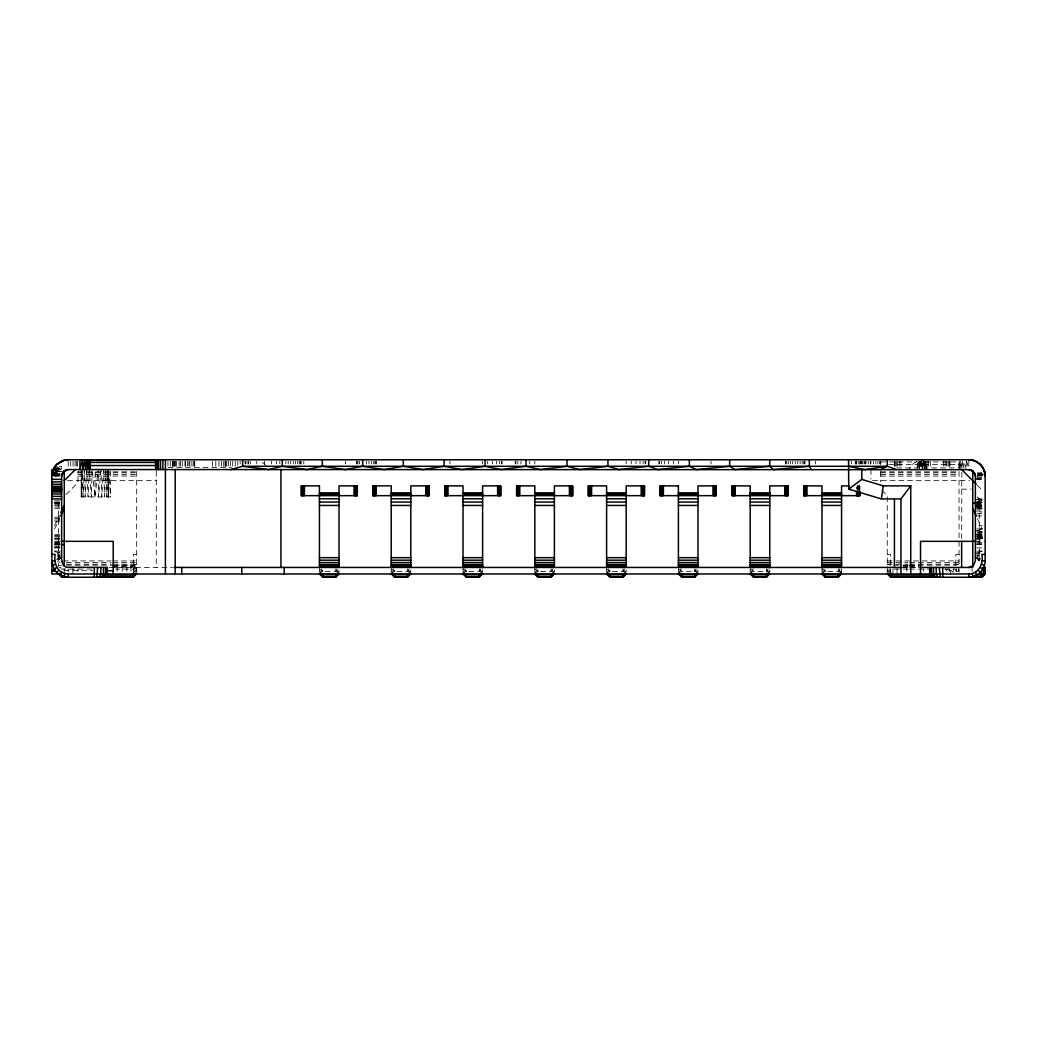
<?xml version="1.0" encoding="UTF-8"?>
<svg xmlns="http://www.w3.org/2000/svg" width="1037" height="1037" viewBox="0 0 1037 1037"><rect width="100%" height="100%" fill="white"/><g stroke="black" fill="none" stroke-linecap="round" stroke-linejoin="round"><path stroke-width="0.75" stroke-dasharray="5 3.75" d="M108.652 469.554L108.626 496.956L108.315 471.161M678.405 568.756L678.405 571.672L681.659 571.504L681.659 568.807M750.192 568.756L750.192 571.672L753.458 571.504L753.458 568.807M81.223 469.554L81.223 496.956L110.609 496.956L108.768 471.161L108.6 496.956L108.561 471.161M81.223 496.956L81.327 469.554M108.652 471.161L108.561 496.956L108.561 469.554M959.342 469.554L959.368 461.154M108.289 469.554L108.159 496.956L107.329 471.161M92.462 472.6L94.924 496.956L95.184 469.554M960.236 469.554L960.34 461.154M966.277 461.154L966.186 469.554L964.254 461.154M107.278 469.554L106.798 496.956L105.735 471.161M919.988 461.763L919.806 469.554L917.278 461.128L913.791 463.189L908.84 469.554M963.762 468.154L963.904 461.154M961.649 538.566L961.869 461.154M92.163 469.554L91.373 496.956L89.402 471.161M926.728 469.554L927.013 461.154M81.353 471.161L81.69 496.956L82.779 469.554M105.67 469.554L104.62 496.956L103.622 471.161M89.286 469.554L88.067 496.956L86.771 471.161M922.23 468.154L922.567 461.193M84.477 469.554L83.051 496.956L82.791 471.161M86.68 469.554L85.228 496.956L84.528 471.161M103.557 469.554L101.782 496.956L101.069 471.161M101.03 469.554L98.476 496.956L98.204 471.161M925.587 461.154L925.756 469.554L926.547 461.154M94.924 496.956L98.191 469.554M923.85 461.154L924.2 469.554L925.367 461.154M918.419 462.087L917.278 469.554L917.278 461.128M921.141 461.322L919.806 469.554L918.834 462.087M923.565 461.154L922.165 469.554L922.165 461.154M953.172 572.23L950.462 570.156L947.235 571.452L947.999 568.782M54.611 525.746L59.433 515.596M54.611 529.013L59.433 518.863M319.435 568.756L319.435 571.672L335.755 571.504L337.219 568.807M391.234 568.756L391.234 571.672L407.554 571.504L409.019 568.807M463.02 568.756L463.02 571.672L479.34 571.504L480.805 568.807M534.82 568.756L534.82 571.672L551.127 571.504L552.604 568.807M606.606 568.756L606.606 571.672L622.926 571.504L624.391 568.807M678.405 568.95L681.659 571.504L694.712 571.504L696.19 568.807M750.192 568.95L753.458 571.504L766.512 571.504L767.976 568.807M821.991 568.756L821.991 571.672L838.298 571.504L839.776 568.807M57.865 560.784L59.679 558.969L56.529 558.632M65.992 494.571L77.956 482.607L77.956 471.459M335.755 568.807L335.755 571.504L339.021 568.95M407.554 568.807L407.554 571.504L410.808 568.95M479.34 568.807L479.34 571.504L482.607 568.95M551.127 568.807L551.127 571.504L554.393 568.95M622.926 568.807L622.926 571.504L626.192 568.95M694.712 568.807L694.712 571.504L697.979 568.95M766.512 568.807L766.512 571.504L769.778 568.95M838.298 568.807L838.298 571.504L841.564 568.95M133.436 572.463L136.69 570.156M956.866 571.685L959.044 570.156M60.237 551.853L57.45 553.304L60.237 553.278M136.69 567.446L133.436 569.08L115.885 569.08M57.45 558.736L60.237 557.634M136.69 564.297L133.436 565.152L115.885 565.152M909.618 565.152L955.777 565.152L959.044 564.297M977.891 535.559L982.246 534.522M975.363 531.022L982.35 529.544M975.363 553.214L982.35 551.723M55.829 469.787L61.637 468.828L55.117 466.287M982.35 531.916L975.363 533.018L982.35 533.601M976.763 554.989L979.55 554.549M54.702 474.116L60.25 473.39M982.208 538.734L979.278 538.734L977.321 536.777L982.039 536.246M977.321 496.956L979.278 498.927L979.278 560.926L977.321 558.969L980.471 558.632M981.935 537.801L978.734 538.19L981.935 538.294M982.233 474.246L978.06 474.7L985.007 473.935M975.363 534.82L982.35 534.12M976.763 556.869L979.55 556.584M57.45 555.56L60.237 555.326M51.98 473.987L60.029 473.339M56.529 559.254L59.64 559.008M55.479 471.654L61.637 471.187L52.913 470.279M60.25 474.855L51.863 475.361L60.25 475.685L54.65 476.074M51.876 475.102L60.25 474.816M982.143 538.488L979.135 538.592L982.143 538.657M978.124 537.581L982.337 537.49M54.844 468.931L61.637 468.828L54.209 467.622M52.083 473.3L60.042 473.222M51.85 475.814L60.237 475.75L54.663 475.283M977.891 535.896L982.246 535.87M880.724 461.945L959.044 461.945M888.722 464.537L959.044 464.537M59.031 466.287L61.637 466.287L61.637 469.087M168.02 467.596L231.484 467.596M896.707 467.92L959.044 467.92M56.504 469.554L61.144 469.554M77.956 471.848L136.69 471.848M880.724 471.848L959.044 471.848M77.956 472.82L136.69 472.82M880.724 472.82L959.044 472.82M977.437 472.82L981.87 472.82M77.956 474.389L136.69 474.389M880.724 474.389L959.044 474.389M77.956 476.074L136.69 476.074M880.724 476.074L959.044 476.074M976.763 476.074L985.15 476.074M976.763 477.435L982.35 477.435M976.763 478.472L982.35 478.472M975.363 479.12L982.35 479.12M976.763 479.34L982.35 479.34M67.483 480.649L156.276 480.649M872.545 480.649L969.582 480.649M961.649 489.127L971.163 489.127M979.278 498.927L982.208 498.927M982.208 499.367L979.278 499.367L977.321 497.475M975.363 499.575L982.35 499.575M54.65 500.832L60.237 500.832M982.208 500.664L979.278 500.664L977.321 498.978M976.763 501.26L982.35 501.26M54.65 502.18L61.637 502.18M975.363 502.18L982.35 502.18M54.65 502.401L60.237 502.401M975.363 502.401L982.35 502.401M979.278 502.738L982.208 502.738M976.763 502.841L982.35 502.841M54.65 503.062L61.637 503.062M975.363 503.062L982.35 503.062M54.65 503.762L60.237 503.762M54.65 504.099L60.237 504.099M975.363 504.099L982.35 504.099M976.763 504.189L982.35 504.189M976.763 505.226L982.35 505.226M54.65 505.447L60.237 505.447M975.363 505.447L982.35 505.447M976.763 505.875L982.35 505.875M976.763 506.095L982.35 506.095M976.763 506.432L982.35 506.432M54.65 507.015L61.637 507.015M975.363 507.015L982.35 507.015M976.763 507.417L982.35 507.417M979.278 508.597L982.208 508.597M54.65 508.713L60.237 508.713M976.763 508.713L982.35 508.713M976.763 508.973L982.35 508.973M975.363 510.995L982.35 510.995M979.278 511.98L982.208 511.98M976.763 513.354L982.35 513.354M976.763 515.895L982.35 515.895M54.65 517.1L60.237 517.1M54.65 518.461L61.637 518.461M54.65 520.055L60.237 520.055M54.65 521.767L60.237 521.767M979.278 525.681L982.208 525.681M976.763 528.948L982.35 528.948M979.278 529.051L982.208 529.051M979.278 532.201L982.208 532.201M54.65 534.82L60.237 534.82M976.763 534.82L982.35 534.82M54.65 535.261L60.237 535.261M976.763 535.261L982.35 535.261M54.65 536.57L60.237 536.57M975.363 536.57L982.35 536.57M982.208 536.985L979.278 536.985L977.321 535.286M54.65 538.073L60.237 538.073M975.363 538.073L982.35 538.073M982.208 538.294L979.278 538.294L977.321 536.401M54.65 538.644L60.237 538.644M976.763 538.644L982.35 538.644M54.65 539.771L60.237 539.771M975.363 539.771L982.35 539.771M54.65 541.34L60.237 541.34M975.363 541.34L985.15 541.34M54.65 542.701L61.637 542.701M976.763 542.701L982.35 542.701M54.65 543.038L61.637 543.038M54.65 543.738L60.237 543.738M976.763 543.738L982.35 543.738M54.65 544.49L61.637 544.386M976.763 544.386L982.35 544.49M54.65 544.606L60.237 544.606M976.763 544.606L982.35 544.606M54.65 545.955L61.637 545.955M54.65 546.992L61.637 546.992M54.65 547.653L61.637 547.653M54.65 547.873L61.637 547.873M976.763 547.873L982.35 547.873M54.65 551.127L60.237 551.127M976.763 551.127L982.35 551.127M979.278 551.243L982.208 551.243M136.69 554.393L133.436 554.393L133.436 571.335M887.257 554.393L890.511 554.393L890.511 565.152L908.023 565.152M959.044 554.393L955.777 554.393L955.777 565.152M63.231 560.926L111.128 560.926M112.696 560.926L136.69 560.926M887.257 560.926L959.044 560.926M66.368 562.611L111.128 562.611M112.722 562.611L136.69 562.611M887.257 562.611L907.997 562.611M909.592 562.611L959.044 562.611M66.368 564.18L111.128 564.18M112.722 564.18L136.69 564.18M887.257 564.18L907.997 564.18M909.592 564.18L959.044 564.18M66.42 565.152L114.29 565.152M58.37 565.541L61.572 565.541M112.722 565.541L136.69 565.541M903.201 565.541L907.997 565.541M909.592 565.541L919.158 565.541M112.722 566.578L136.69 566.578M903.201 566.578L907.997 566.578M909.592 566.578L919.158 566.578M112.722 567.226L136.69 567.226M903.201 567.226L907.997 567.226M909.592 567.226L919.158 567.226M59.044 567.446L61.002 567.446M109.313 567.446L172.466 567.446M901.762 567.446L919.534 567.446M91.956 569.08L61.637 569.08L58.37 567.446M908.023 569.08L890.511 569.08L890.511 571.335M909.618 569.08L928.724 569.08M944.642 569.08L955.777 569.08L955.777 571.335M64.255 570.713L92.669 570.713M54.65 475.892L60.237 476.035M51.928 474.479L60.016 474.713M52.718 470.824L61.637 471.187L52.239 472.535L60.068 473.092M976.763 531.087L982.35 531.346M976.763 553.278L979.55 553.408M838.298 571.504L841.564 571.672M766.512 571.504L769.778 571.672L769.778 568.756M694.712 571.504L697.979 571.672L697.979 568.756M622.926 571.504L626.192 571.672L626.192 568.756M551.127 571.504L554.393 571.672L554.393 568.756M479.34 571.504L482.607 571.672L482.607 568.756M407.554 571.504L410.808 571.672L410.808 568.756M335.755 571.504L339.021 571.672L339.021 568.756M53.768 468.387L61.637 468.828M977.36 536.816L982.039 537.179M977.36 559.008L980.471 559.254M55.207 474.246L60.029 474.635M976.763 555.326L979.55 555.56M57.45 556.713L60.237 556.96L57.45 556.584M52.394 471.887L60.094 472.989M57.45 554.549L60.237 554.989M57.45 561.808L60.237 562.261M54.65 551.723L61.637 553.214M887.257 564.297L890.511 565.152M53.483 468.957L60.276 470.811M887.257 570.156L889.422 571.685M821.991 568.95L825.245 571.504L825.245 568.807M606.606 568.95L609.873 571.504L609.873 568.807M534.82 568.95L538.073 571.504L538.073 568.807M463.02 568.95L466.287 571.504L466.287 568.807M391.234 568.95L394.501 571.504L394.501 568.807M319.435 568.95L322.701 571.504L322.701 568.807M977.321 557.478L979.278 559.176M262.452 462.424L265.99 465.548M977.321 558.593L979.278 560.473M977.256 485.16L982.907 490.812M881.813 490.216L887.257 495.66L887.257 567.446M945.575 568.782L947.235 571.452M823.78 568.807L825.245 571.504M751.994 568.807L753.458 571.504M680.194 568.807L681.659 571.504M608.408 568.807L609.873 571.504M536.609 568.807L538.073 571.504M464.822 568.807L466.287 571.504M393.023 568.807L394.501 571.504M321.237 568.807L322.701 571.504M977.567 518.863L982.389 529.013M966.665 461.154L968.83 469.554M920.376 461.763L921.815 467.998M962.167 461.154L963.464 468.154M960.547 461.154L961.649 469.554M959.497 461.154L960.106 468.154M921.504 461.543L922.036 467.946M950.462 570.156L950.76 574.576M919.404 461.919L919.728 468.024M959.303 468.154L959.082 461.154L959.044 469.554M922.036 461.478L922.139 467.933M81.664 469.554L81.69 496.956M972.097 568.756L972.097 571.361M968.83 461.154L968.83 468.154M959.044 471.459L959.044 567.446M959.044 568.756L959.044 572.23M958.382 568.756L958.382 571.361M956.425 568.756L956.425 571.361M953.314 568.756L953.314 571.361M949.905 461.154L949.905 468.154M949.685 461.154L949.685 469.554M949.257 568.756L949.257 571.361M949.036 461.154L949.036 469.554M947.999 461.154L947.999 469.554M946.638 461.154L946.638 469.554M945.07 461.154L945.07 469.554M943.385 461.154L943.385 469.554M930.332 461.154L930.332 469.554M928.633 461.154L928.633 469.554M927.065 461.154L927.065 469.554M925.756 461.154L925.717 469.554M924.68 461.154L924.68 469.554M924.2 461.154L924.2 469.554M924.019 461.154L924.019 469.554M923.798 461.154L923.798 468.154M923.798 568.756L923.798 571.361M919.806 461.154L919.806 468.154M906.831 567.446L906.831 571.361M900.959 461.154L900.959 469.554M899.273 461.154L899.273 469.554M897.692 461.154L897.692 468.154M897.044 568.756L897.044 573.979M896.344 461.154L896.344 466.754M895.307 461.154L895.307 466.754M894.659 461.154L894.659 469.554M894.425 461.154L894.425 466.754M892.987 568.756L892.987 573.979M889.876 568.756L889.876 573.979M887.918 568.756L887.918 571.361M887.257 568.756L887.257 573.979M880.724 461.154L880.724 464.537M880.724 471.459L880.724 481.881M880.387 461.154L880.387 463.954M879.415 461.154L879.415 463.954M877.859 461.154L877.859 463.954M875.824 461.154L875.824 463.954M873.465 461.154L873.465 463.954M870.937 461.154L870.937 463.954M870.937 469.554L870.937 479.055M870.263 461.154L870.263 463.954M868.306 461.154L868.306 463.954M866.038 461.154L866.038 463.954M865.195 461.154L865.195 463.954M865.065 461.154L865.065 463.954M864.015 461.154L864.015 463.954M862.525 461.154L862.46 463.954M861.475 461.154L861.475 463.954M861.151 461.154L861.151 463.954M860.166 461.154L860.166 463.954M859.842 461.154L859.842 463.954M859.842 490.06L859.842 485.873L856.575 485.873L856.575 488.66M859.725 485.873L859.725 490.06M859.401 485.873L859.401 490.06M858.882 485.873L858.882 490.06M858.143 461.154L858.143 463.954M858.208 485.873L858.208 490.06M857.884 485.873L857.884 490.06M857.418 485.873L857.418 490.06M857.223 485.873L857.223 490.06M856.588 461.154L856.588 463.954M856.419 461.154L856.419 463.954M855.603 461.154L855.603 463.954M855.266 461.154L855.266 463.954M851.351 461.154L851.351 463.954M841.564 568.756L841.564 573.979M815.458 461.154L815.458 463.954M805.01 461.154L805.01 463.954M804.686 461.154L804.686 463.954M803.701 461.154L803.701 463.954M802.145 461.154L802.145 463.954M800.123 461.154L800.123 463.954M797.764 461.154L797.764 463.954M795.223 461.154L795.223 463.954M792.696 461.154L792.696 463.954M790.337 461.154L790.337 463.954M788.301 461.154L788.301 463.954M786.746 461.154L786.746 463.954M785.774 461.154L785.774 463.954M785.437 461.154L785.437 463.954M711.032 461.154L711.032 463.954M678.405 461.154L678.405 463.954M673.337 461.154L673.337 463.954M668.606 461.154L668.606 463.954M664.561 461.154L664.561 463.954M661.45 461.154L661.45 463.954M659.493 461.154L659.493 463.954M658.819 461.154L658.819 463.954M645.766 461.154L645.766 463.954M645.105 461.154L645.105 463.954M643.147 461.154L643.147 463.954M640.036 461.154L640.036 463.954M635.979 461.154L635.979 463.954M631.261 461.154L631.261 463.954M626.192 461.154L626.192 463.954M534.82 461.154L534.82 463.954M529.751 461.154L529.751 463.954M520.976 461.154L520.976 463.954M517.865 461.154L517.865 463.954M515.907 461.154L515.907 463.954M515.233 461.154L515.233 463.954M502.18 461.154L502.18 463.954M501.519 461.154L501.519 463.954M499.562 461.154L499.562 463.954M496.451 461.154L496.451 463.954M492.394 461.154L492.394 463.954M487.675 461.154L487.675 463.954M482.607 461.154L482.607 463.954M449.967 461.154L449.967 463.954M376.224 461.154L376.224 463.954M375.887 461.154L375.887 463.954M374.914 461.154L374.914 463.954M373.359 461.154L373.359 463.954M371.324 461.154L371.324 463.954M368.965 461.154L368.965 463.954M366.437 461.154L366.437 463.954M359.502 461.154L359.502 463.954M357.946 461.154L357.946 463.954M356.974 461.154L356.974 463.954M356.637 461.154L356.637 463.954M345.541 461.154L345.541 463.954M303.776 461.154L303.776 463.954M301.171 461.154L301.171 463.954M300.51 461.154L300.51 463.954M300.173 461.154L300.173 463.954M299.2 461.154L299.2 463.954M297.645 461.154L297.645 463.954M295.623 461.154L295.623 463.954M293.251 461.154L293.251 463.954M290.723 461.154L290.723 463.954M288.182 461.154L288.182 463.954M285.823 461.154L285.823 463.954M279.821 461.154L279.821 463.954M276.555 461.154L276.555 463.954M271.37 461.154L271.37 463.954M264.616 461.154L264.616 463.954M256.748 461.154L256.748 463.954M250.254 461.154L250.254 463.954M248.569 461.154L248.569 463.954M248.297 461.154L248.297 463.954M247 461.154L247 463.954M245.639 461.154L245.639 463.954M245.03 461.154L245.03 463.954M240.143 461.154L240.143 463.954M237.784 461.154L237.784 465.354M235.243 461.154L235.243 466.754M232.716 461.154L232.716 466.754M230.357 461.154L230.357 468.154M228.321 461.154L228.321 468.154M226.766 461.154L226.766 468.154M225.794 461.154L225.794 469.554M225.457 461.154L225.457 469.554M225.016 461.322L225.016 467.596M223.707 461.322L223.707 467.596M221.633 461.322L221.633 467.596M218.937 461.322L218.937 467.596M215.787 461.322L215.787 467.596M212.404 461.322L212.404 467.596M194.787 461.154L194.787 469.554M194.45 461.154L194.45 468.154M193.465 461.154L193.465 468.154M191.91 461.154L191.91 468.154M189.888 461.154L189.888 468.154M188.903 461.154L188.903 468.154M187.528 461.154L187.528 468.154M185.649 461.322L185.649 467.596M184.988 461.154L184.988 468.154M182.266 461.322L182.266 467.596M180.464 461.154L180.464 468.154M179.116 461.322L179.116 467.596M176.42 461.322L176.42 467.596M175.201 461.154L175.201 468.154M174.864 461.154L174.864 469.554M174.346 461.322L174.346 467.596M173.892 461.154L173.892 469.554M173.036 461.322L173.036 467.596M172.596 461.154L172.596 468.154M172.336 461.154L172.336 468.154M170.301 461.154L170.301 469.554M167.942 461.154L167.942 468.154M156.276 471.135L156.276 567.446M136.69 471.459L136.69 573.979M136.028 567.446L136.028 571.361M134.071 567.446L134.071 571.361M130.96 567.446L130.96 571.361M126.903 567.446L126.903 571.361M122.185 567.446L122.185 571.361M117.116 567.446L117.116 571.361M110.609 471.161L110.609 496.956M77.956 568.756L77.956 571.361M77.619 461.154L77.619 468.154M76.647 461.154L76.647 468.154M75.092 461.154L75.092 468.154M73.057 461.154L73.057 468.154M72.888 568.756L72.888 573.979M70.697 461.154L70.697 468.154M68.17 461.154L68.17 468.154M68.17 568.756L68.17 571.361M64.113 568.756L64.113 572.67M58.37 502.18L58.37 566.578M982.013 473.118L977.8 473.585L982.013 473.118M982.324 475.335L976.75 475.931L982.324 475.335M982.298 475.037L976.673 475.011L982.298 475.037M982.143 473.935L977.852 473.909L982.143 473.922"/><path stroke-width="1.5" d="M54.209 467.622L51.85 476.074L53.483 468.957L56.633 464.537L63.205 460.532L68.17 459.767L968.83 459.767C977.567 459.611 985.319 467.376 985.15 476.074L985.15 560.926C985.202 569.65 977.567 577.298 968.83 577.233L968.83 573.979C978.889 574.122 983.75 563.143 981.883 554.393L985.15 554.393M52.083 473.3L52.407 471.848C51.772 475.763 51.656 477.137 52.239 472.535C53.82 465.224 60.768 459.884 68.17 459.767M51.928 474.479L51.85 476.074L51.863 475.361M89.7 469.554L89.7 459.767L89.636 469.554L89.376 459.767L89.143 469.554L88.391 459.767L87.717 469.554L86.836 459.767L85.565 469.554L84.814 459.767L82.882 469.554L82.441 459.767L79.914 469.554L79.914 459.767M51.85 476.074L51.876 475.102M66.783 469.696L62.842 472.289L61.637 476.074L63.555 471.459L68.17 469.554L970.217 469.696L973.445 471.459L975.363 476.074L975.363 560.926L973.445 565.541L968.83 567.446M848.551 459.767L848.746 489.127L881.372 498.927L883.291 485.873L910.745 485.873L910.745 573.979M96.804 577.233L97.647 567.446M974.624 577.233L975.195 575.068M64.787 573.526L68.17 573.979L68.17 577.233L63.944 576.689L64.787 573.526C56.4 571.452 53.924 561.976 55.117 554.393L51.85 554.393M52.239 472.535L52.718 470.824M61.857 474.389L64.903 470.422L68.17 469.554M54.041 467.92L52.913 470.279L56.633 464.537L63.944 460.311M60.807 512.693L64.255 505.447M60.807 515.959L64.255 508.713M99.163 577.233L100.796 573.979L100.796 567.446M976.997 577.233L978.63 573.979L985.15 573.979L985.15 567.446L983.245 567.446M337.958 567.446L339.021 565.411M409.745 567.446L410.808 565.411M481.544 567.446L482.607 565.411M553.33 567.446L554.393 565.411M625.13 567.446L626.192 565.411M696.916 567.446L697.979 565.411M768.715 567.446L769.778 565.411M840.501 567.446L841.564 565.411M63.944 576.689L60.003 575.055L61.637 572.23M53.768 468.387L55.117 466.287M101.198 577.233L103.506 573.979L103.506 567.446M979.019 577.233L981.326 573.979L981.326 571.361M900.959 573.979L900.959 498.927L910.745 485.873M102.754 577.233L105.58 573.979L105.58 567.446M980.574 577.233L983.4 573.979L983.4 567.446M981.456 577.233L984.282 573.979M103.726 577.233L106.876 573.979L106.876 567.446M981.559 577.233L984.93 573.979L984.93 567.446M132.879 577.233L136.028 573.979M64.255 480.649L75.351 469.554M60.561 558.087L61.637 557.012M55.117 560.926L51.85 560.926L54.041 569.08L56.633 572.463L58.94 570.156M104.063 577.233L107.329 573.979L107.329 567.446L66.472 567.226L63.555 565.541L61.637 560.926M68.027 576.689L61.637 576.689L58.37 573.526L61.637 577.233L133.436 577.233L136.69 573.526L133.436 576.689L103.117 576.689M335.755 577.233L339.021 573.383L335.755 574.615L322.701 574.615L319.435 573.383L322.701 577.233L335.755 577.233L335.755 574.615L337.932 572.657M407.554 577.233L410.808 573.383L407.554 574.615L394.501 574.615L391.234 573.383L394.501 577.233L407.554 577.233L407.554 574.615L409.719 572.657M479.34 577.233L482.607 573.383L479.34 574.615L466.287 574.615L463.02 573.383L466.287 577.233L479.34 577.233L479.34 574.615L481.518 572.657M551.127 577.233L554.393 573.383L551.127 574.615L538.073 574.615L534.82 573.383L538.073 577.233L551.127 577.233L551.127 574.615L553.304 572.657M622.926 577.233L626.192 573.383L622.926 574.615L609.873 574.615L606.606 573.383L609.873 577.233L622.926 577.233L622.926 574.615L625.104 572.657M694.712 577.233L697.979 573.383L694.712 574.615L681.659 574.615L678.405 573.383L681.659 577.233L694.712 577.233L694.712 574.615L696.89 572.657M766.512 577.233L769.778 573.383L766.512 574.615L753.458 574.615L750.192 573.383L753.458 577.233L766.512 577.233L766.512 574.615L768.689 572.657M838.298 577.233L841.564 573.383L838.298 574.615L825.245 574.615L821.991 573.383L825.245 577.233L838.298 577.233L838.298 574.615L840.476 572.657M985.15 573.979L981.883 577.233L890.511 577.233L887.257 573.526L890.511 576.689L933.494 576.689M319.435 573.979L322.701 576.572L335.755 576.572L339.021 573.383M391.234 573.979L394.501 576.572L407.554 576.572L410.808 573.383M463.02 573.979L466.287 576.572L479.34 576.572L482.607 573.383M534.82 573.979L538.073 576.572L551.127 576.572L554.393 573.383M606.606 573.979L609.873 576.572L622.926 576.572L626.192 573.383M678.405 573.979L681.659 576.572L694.712 576.572L697.979 573.383M750.192 573.979L753.458 576.572L766.512 576.572L769.778 573.383M821.991 573.979L825.245 576.572L838.298 576.572L841.564 573.383M135.614 573.163L133.436 575.055L104.711 575.055M335.755 576.572L339.021 573.979M407.554 576.572L410.808 573.979M479.34 576.572L482.607 573.979M551.127 576.572L554.393 573.979M622.926 576.572L626.192 573.979M694.712 576.572L697.979 573.979M766.512 576.572L769.778 573.979M838.298 576.572L841.564 573.979M848.746 489.127L861.799 479.418L883.291 485.873M54.041 569.08L56.866 567.446M880.672 469.554L887.257 466.287L896.499 469.554M230.862 469.554L242.632 466.287L887.257 466.287L887.257 459.767M52.407 565.152L55.557 564.297M811.258 469.554L809.353 466.287L773.356 469.554L769.713 466.287L735.116 469.554L729.685 466.287L696.566 469.554L689.346 466.287L657.782 469.554L648.734 466.287L618.804 469.554L607.941 466.287L579.696 469.554L567.019 466.287L540.497 469.554L526.031 466.287L501.299 469.554L485.044 466.287L462.113 469.554L444.108 466.287L423.031 469.554L403.315 466.287L384.092 469.554L362.704 466.287L345.347 469.554L322.338 466.287L306.861 469.554L282.297 466.287L268.687 469.554L242.632 466.287L242.632 459.767M887.257 466.287L864.754 469.554L848.551 466.287M922.01 459.858L921.362 459.948L923.798 459.767L922.632 459.806M54.805 570.583L51.85 570.493L55.039 570.35M89.7 460.441L155.628 460.441M89.7 462.424L155.628 462.424M89.7 465.548L155.628 465.548M51.85 479.34L61.637 479.34M51.85 481.868L61.637 481.868M51.85 484.24L61.637 484.24M372.957 485.873L391.234 485.873L391.234 566.137L410.808 566.137L410.808 485.873L429.085 485.873L429.085 495.66L372.957 495.66L372.957 485.873L373.074 495.66M516.543 485.873L534.82 485.873L534.82 567.77M516.659 485.873L516.543 495.66L572.67 495.66L572.67 485.873L554.393 485.873L554.393 566.137L534.82 566.137M644.457 485.873L626.192 485.873L626.192 566.137L606.606 566.137L606.606 485.873L588.329 485.873L588.329 495.66L644.457 495.66L644.457 485.873L644.353 495.66M849.173 485.873L841.564 485.873L841.564 566.137L821.991 566.137M51.85 486.262L61.637 486.262M51.85 487.818L61.637 487.818M51.85 488.803L61.637 488.803M51.85 489.127L61.637 489.127M51.85 489.464L61.637 489.464M51.85 490.436L61.637 490.436M51.85 491.992L61.637 491.992M319.435 492.873L339.021 492.873M391.234 492.873L410.808 492.873M463.02 492.873L482.607 492.873M534.82 492.873L554.393 492.873M606.606 492.873L626.192 492.873M678.405 492.873L697.979 492.873M750.192 492.873L769.778 492.873M821.991 492.873L841.564 492.873M319.435 493.768L339.021 493.768M391.234 493.768L410.808 493.768M463.02 493.768L482.607 493.768M534.82 493.768L554.393 493.768M606.606 493.768L626.192 493.768M678.405 493.768L697.979 493.768M750.192 493.768L769.778 493.768M821.991 493.768L841.564 493.768M51.85 494.027L61.637 494.027M319.435 494.688L339.021 494.688M391.234 494.688L410.808 494.688M463.02 494.688L482.607 494.688M534.82 494.688L554.393 494.688M606.606 494.688L626.192 494.688M678.405 494.688L697.979 494.688M750.192 494.688L769.778 494.688M821.991 494.688L841.564 494.688M51.85 496.386L61.637 496.386M319.435 498.745L339.021 498.745M391.234 498.745L410.808 498.745M463.02 498.745L482.607 498.745M534.82 498.745L554.393 498.745M606.606 498.745L626.192 498.745M678.405 498.745L697.979 498.745M750.192 498.745L769.778 498.745M821.991 498.745L841.564 498.745M51.85 498.927L61.637 498.927M881.372 498.927L900.959 498.927M319.435 502.051L339.021 502.051M391.234 502.051L410.808 502.051M463.02 502.051L482.607 502.051M534.82 502.051L554.393 502.051M606.606 502.051L626.192 502.051M678.405 502.051L697.979 502.051M750.192 502.051L769.778 502.051M821.991 502.051L841.564 502.051M972.745 502.841L975.856 502.841M319.435 505.447L339.021 505.447M391.234 505.447L410.808 505.447M463.02 505.447L482.607 505.447M534.82 505.447L554.393 505.447M606.606 505.447L626.192 505.447M678.405 505.447L697.979 505.447M750.192 505.447L769.778 505.447M821.991 505.447L841.564 505.447M61.144 541.34L113.202 541.34L113.202 573.979M975.856 541.34L920.532 541.34L920.532 573.979M61.144 544.606L64.255 544.606M319.435 557.66L339.021 557.66M391.234 557.66L410.808 557.66M463.02 557.66L482.607 557.66M534.82 557.66L554.393 557.66M606.606 557.66L626.192 557.66M678.405 557.66L697.979 557.66M750.192 557.66L769.778 557.66M821.991 557.66L841.564 557.66M319.435 560.187L339.021 560.187M391.234 560.187L410.808 560.187M463.02 560.187L482.607 560.187M534.82 560.187L554.393 560.187M606.606 560.187L626.192 560.187M678.405 560.187L697.979 560.187M750.192 560.187L769.778 560.187M821.991 560.187L841.564 560.187M981.883 560.926L985.15 560.926M319.435 562.56L339.021 562.56M391.234 562.56L410.808 562.56M463.02 562.56L482.607 562.56M534.82 562.56L554.393 562.56M606.606 562.56L626.192 562.56M678.405 562.56L697.979 562.56M750.192 562.56L769.778 562.56M821.991 562.56L841.564 562.56M319.435 564.582L339.021 564.582M391.234 564.582L410.808 564.582M463.02 564.582L482.607 564.582M534.82 564.582L554.393 564.582M606.606 564.582L626.192 564.582M678.405 564.582L697.979 564.582M750.192 564.582L769.778 564.582M821.991 564.582L841.564 564.582M463.02 566.137L482.607 566.137M769.778 566.137L750.192 566.137L750.192 485.873L731.915 485.873L731.915 495.66L788.042 495.66L788.042 485.873L769.778 485.873L769.778 567.77M319.435 567.109L339.021 567.109M391.234 567.109L410.808 567.109M463.02 567.109L482.607 567.109M534.82 567.109L554.393 567.109M606.606 567.109L626.192 567.109M678.405 567.109L697.979 567.109M750.192 567.109L769.778 567.109M821.991 567.109L841.564 567.109M174.086 567.446L901.127 567.446M920.532 567.446L972.745 567.446L972.745 470.85L970.217 469.696M106.889 570.713L113.202 570.713M59.602 573.979L51.85 573.979L51.85 469.554M68.17 573.979L968.83 573.979M933.494 575.055L890.511 575.055L888.333 573.163M51.85 570.493L54.87 570.519M51.85 569.844L55.039 570.026M968.83 469.554L973.445 471.459M968.83 459.767C976.4 459.793 983.27 465.419 984.826 472.82M981.443 564.297L984.593 565.152M973.056 460.311C979.978 462.217 985.176 468.88 985.15 476.074L984.593 471.848M980.134 567.446L982.959 569.08M56.633 572.463L60.003 575.055M823.08 572.657L825.245 574.615L825.245 577.233M751.281 572.657L753.458 574.615L753.458 577.233M679.494 572.657L681.659 574.615L681.659 577.233M607.695 572.657L609.873 574.615L609.873 577.233M535.909 572.657L538.073 574.615L538.073 577.233M464.109 572.657L466.287 574.615L466.287 577.233M392.323 572.657L394.501 574.615L394.501 577.233M320.524 572.657L322.701 574.615L322.701 577.233M821.991 573.383L825.245 576.572M750.192 573.383L753.458 576.572M678.405 573.383L681.659 576.572M606.606 573.383L609.873 576.572M534.82 573.383L538.073 576.572M463.02 573.383L466.287 576.572M391.234 573.383L394.501 576.572M319.435 573.383L322.701 576.572M961.649 469.554L976.193 484.098M975.363 557.012L976.439 558.087M978.06 570.156L980.367 572.463M932.937 577.233L929.67 573.979L929.67 567.446M933.274 577.233L930.124 573.979L930.124 567.446M887.918 573.979L891.068 577.233M59.044 573.979L62.194 577.233M934.246 577.233L931.42 573.979L931.42 567.446M935.802 577.233L933.494 573.979L933.494 567.446M975.363 572.23L976.997 575.055M821.991 565.411L823.054 567.446M750.192 565.411L751.255 567.446M678.405 565.411L679.468 567.446M606.606 565.411L607.669 567.446M534.82 565.411L535.883 567.446M463.02 565.411L464.083 567.446M391.234 565.411L392.297 567.446M319.435 565.411L320.498 567.446M937.837 577.233L936.204 573.979L936.204 567.446M972.745 508.713L976.193 515.959M974.482 472.82L975.273 475.011L974.987 473.896M972.213 573.526L973.056 576.689M940.196 577.233L939.353 567.446M975.143 474.389L975.363 476.074M89.376 459.767L89.454 469.554M984.709 567.446L984.709 573.979M961.649 541.34L961.649 567.446M942.724 567.446L942.724 577.233M894.425 498.927L894.425 567.446M890.511 572.463L890.511 577.233M861.799 469.554L861.799 479.418M859.842 491.46L859.842 495.66L803.714 495.66L803.714 485.873L821.991 485.873L821.991 567.77M859.725 491.46L859.725 495.66M859.401 491.46L859.401 495.66M858.882 491.46L858.882 495.66M858.208 491.46L858.208 495.66M857.884 491.46L857.884 495.66M857.418 491.46L857.418 495.66M857.223 491.46L857.223 495.66M856.575 491.46L856.575 495.66M809.353 459.767L809.353 466.287M806.98 485.873L806.98 495.66M806.125 485.873L806.125 495.66M805.347 485.873L805.347 495.66M804.673 485.873L804.673 495.66M804.155 485.873L804.155 495.66M803.818 485.873L803.818 495.66M787.939 485.873L787.939 495.66M787.614 485.873L787.614 495.66M787.096 485.873L787.096 495.66M786.422 485.873L786.422 495.66M785.631 485.873L785.631 495.66M784.789 485.873L784.789 495.66M769.713 459.767L769.713 466.287M735.181 485.873L735.181 495.66M734.339 485.873L734.339 495.66M733.548 485.873L733.548 495.66M732.874 485.873L732.874 495.66M732.355 485.873L732.355 495.66M729.685 459.767L729.685 466.287M715.815 485.873L715.815 495.66M715.297 485.873L715.297 495.66M714.623 485.873L714.623 495.66M713.832 485.873L713.832 495.66M712.989 485.873L712.989 495.66M689.346 459.767L689.346 466.287M663.395 485.873L663.395 495.66M662.539 485.873L662.539 495.66M661.762 485.873L661.762 495.66M661.087 485.873L661.087 495.66M660.569 485.873L660.569 495.66M660.232 485.873L660.232 495.66M648.734 459.767L648.734 466.287M644.029 485.873L644.029 495.66M643.51 485.873L643.51 495.66M642.836 485.873L642.836 495.66M642.046 485.873L642.046 495.66M641.203 485.873L641.203 495.66M607.941 459.767L607.941 466.287M591.596 485.873L591.596 495.66M590.753 485.873L590.753 495.66M589.962 485.873L589.962 495.66M589.288 485.873L589.288 495.66M588.77 485.873L588.77 495.66M588.446 485.873L588.446 495.66M572.554 485.873L572.554 495.66M572.23 485.873L572.23 495.66M571.711 485.873L571.711 495.66M571.037 485.873L571.037 495.66M570.246 485.873L570.246 495.66M569.404 485.873L569.404 495.66M567.019 459.767L567.019 466.287M526.031 459.767L526.031 466.287M519.809 485.873L519.809 495.66M518.967 485.873L518.967 495.66M518.176 485.873L518.176 495.66M517.502 485.873L517.502 495.66M516.983 485.873L516.983 495.66M500.443 485.873L500.443 495.66M499.925 485.873L499.925 495.66M499.251 485.873L499.251 495.66M498.46 485.873L498.46 495.66M497.617 485.873L497.617 495.66M485.044 459.767L485.044 466.287M482.607 567.77L482.607 485.873L500.884 485.873L500.884 495.66L444.743 495.66L444.743 485.873L463.02 485.873L463.02 567.77M448.01 485.873L448.01 495.66M447.167 485.873L447.167 495.66M446.377 485.873L446.377 495.66M445.703 485.873L445.703 495.66M445.184 485.873L445.184 495.66M444.86 485.873L444.86 495.66M444.108 459.767L444.108 466.287M428.981 485.873L428.981 495.66M428.644 485.873L428.644 495.66M428.125 485.873L428.125 495.66M427.451 485.873L427.451 495.66M426.674 485.873L426.674 495.66M425.818 485.873L425.818 495.66M403.315 459.767L403.315 466.287M376.224 485.873L376.224 495.66M375.381 485.873L375.381 495.66M374.59 485.873L374.59 495.66M373.916 485.873L373.916 495.66M373.398 485.873L373.398 495.66M362.704 459.767L362.704 466.287M357.182 485.873L357.182 495.66M356.858 485.873L356.858 495.66M356.339 485.873L356.339 495.66M355.665 485.873L355.665 495.66M354.874 485.873L354.874 495.66M354.032 485.873L354.032 495.66M322.338 459.767L322.338 466.287M304.424 485.873L304.424 495.66M303.582 485.873L303.582 495.66M302.791 485.873L302.791 495.66M302.117 485.873L302.117 495.66M301.598 485.873L301.598 495.66M284.19 567.446L284.19 573.979M282.297 459.767L282.297 466.287M280.936 469.554L280.936 567.446M241.777 567.446L241.777 573.979M181.734 567.446L181.734 573.979M175.201 469.554L175.201 573.979M165.414 459.767L165.414 573.979M162.874 459.767L162.874 469.554M160.515 459.767L160.515 469.554M158.492 459.767L158.492 469.554M156.937 459.767L156.937 469.554M155.952 459.767L155.952 469.554M155.628 459.767L155.628 469.554M133.436 572.463L133.436 577.233M94.276 567.446L94.276 577.233M64.255 470.85L64.255 566.072M61.637 475.75L61.637 561.198M61.637 575.055L61.637 577.233M54.805 570.687L51.85 570.713L54.792 570.713M319.435 485.873L301.171 485.873L301.171 495.66L357.298 495.66L357.298 485.873L339.021 485.873L339.021 566.137L319.435 566.137L319.435 485.873M678.405 485.873L660.128 485.873L660.128 495.66L716.256 495.66L716.256 485.873L697.979 485.873L697.979 566.137L678.405 566.137L678.405 485.873"/></g></svg>
